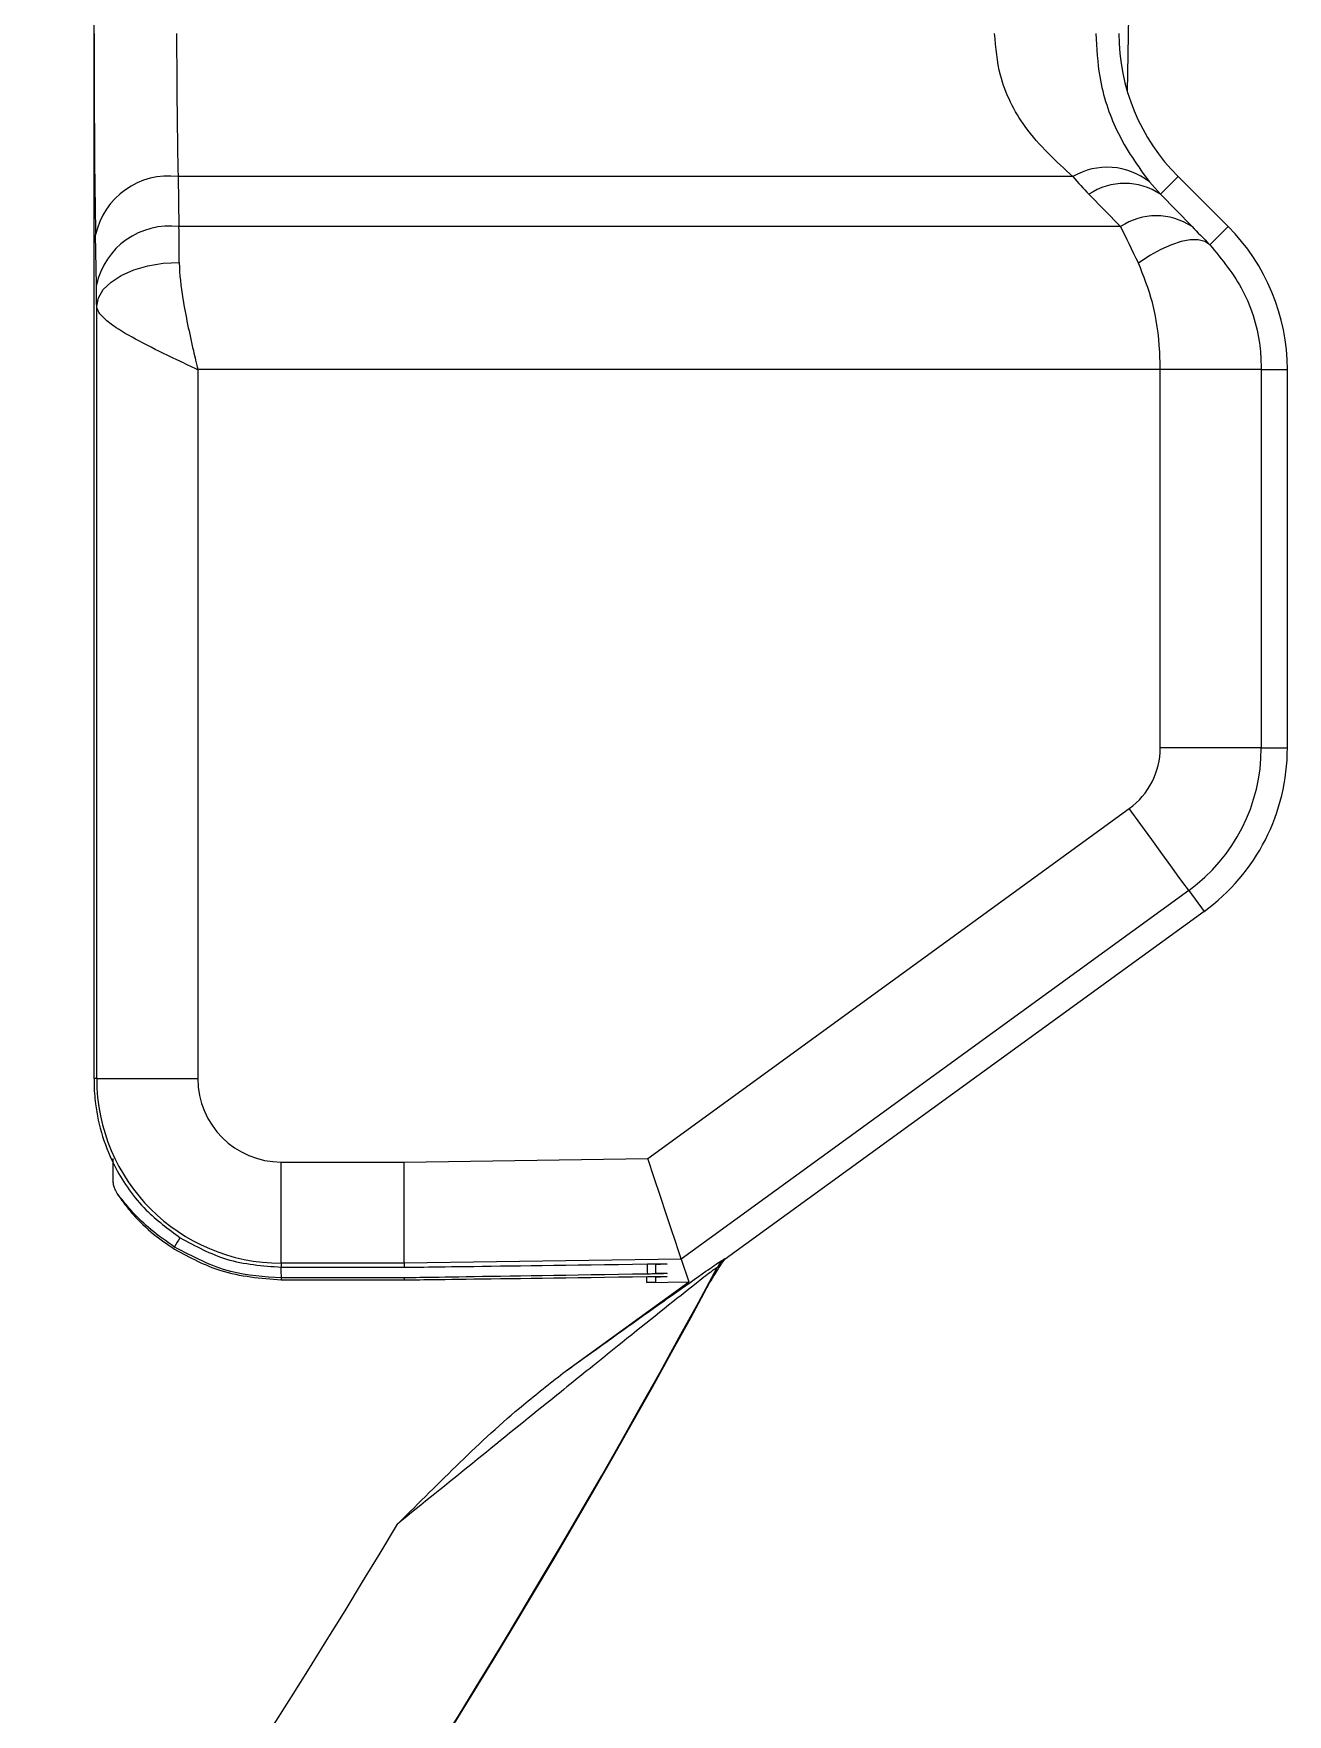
# Model space of a CAD drawing. Extents: x 7 to 135, y 1 to 99.
# Drawn here: x 60.617 to 61.361, y 43.282 to 44.28 of the extents above; entities that cross this region are included whole.
import ezdxf

# ---------------------------------------------------------------- set-up
doc = ezdxf.new("R2010")
doc.units = 0
doc.header["$MEASUREMENT"] = 0
doc.layers.add('OBJECT', color=7, linetype='CONTINUOUS')

msp = doc.modelspace()

# ---------------------------------------------------------------- linework, layer by layer
at = {"layer": 'OBJECT'}
for p, q in [((60.65316, 43.65941), (60.65316, 47.00041)), ((61.26637, 44.24501), (61.27399, 44.6816)), ((60.70303, 44.19477), (60.70355, 44.16506)), ((61.23402, 44.19477), (60.70303, 44.19477)), ((61.27941, 44.19157), (61.28593, 44.18428)), ((61.28593, 44.18428), (61.29642, 44.19477)), ((61.32612, 44.16506), (61.29642, 44.19477)), ((61.26227, 44.16506), (61.24351, 44.18429)), ((61.28593, 44.18428), (61.30469, 44.16505)), ((61.26227, 44.16506), (60.70355, 44.16506)), ((61.3153, 44.15423), (61.32612, 44.16506)), ((60.65456, 44.13041), (60.65404, 44.16012)), ((60.65474, 43.65941), (60.65474, 44.11786)), ((60.71473, 44.08021), (60.71473, 43.65941)), ((61.28581, 44.08021), (60.71473, 44.08021)), ((61.28581, 43.85567), (61.28581, 44.08021)), ((61.3458, 44.08021), (61.28581, 44.08021)), ((61.3458, 44.08021), (61.3458, 43.85567)), ((61.3458, 44.08021), (61.36127, 44.08021)), ((61.36127, 43.85567), (61.36127, 44.08021)), ((61.3458, 43.85567), (61.28581, 43.85567)), ((61.3458, 43.85567), (61.36127, 43.85567)), ((60.98168, 43.61201), (61.26745, 43.81963)), ((61.30271, 43.7711), (61.00157, 43.5523)), ((61.30271, 43.7711), (61.3118, 43.75859)), ((61.3118, 43.75859), (61.02769, 43.55217)), ((60.65474, 43.65941), (60.65316, 43.65941)), ((60.65474, 43.65941), (60.71473, 43.65941)), ((60.66427, 43.61202), (60.66427, 43.59961)), ((60.76427, 43.54988), (60.76427, 43.60987)), ((60.76427, 43.60987), (60.83716, 43.60987)), ((60.83716, 43.60988), (60.98168, 43.61201)), ((60.83716, 43.54988), (60.76427, 43.54988)), ((60.76427, 43.54988), (60.76427, 43.54749)), ((60.76427, 43.54749), (60.83717, 43.54747)), ((61.00157, 43.5523), (60.83716, 43.54988)), ((60.83716, 43.54988), (60.83717, 43.54747)), ((60.98627, 43.54908), (60.98627, 43.54388)), ((61.00157, 43.5523), (61.00606, 43.53882)), ((61.02329, 43.54713), (61.023, 43.54738)), ((61.0274, 43.55242), (61.02769, 43.55217)), ((60.83722, 43.54109), (60.76427, 43.54107)), ((60.76427, 43.54107), (60.76427, 43.53998)), ((60.76427, 43.53998), (60.83723, 43.53996)), ((60.83722, 43.54109), (60.83723, 43.53996)), ((60.93143, 43.4846), (61.00606, 43.53882)), ((60.98127, 43.53846), (60.98127, 43.54191)), ((60.98127, 43.53846), (61.00606, 43.53882)), ((60.98627, 43.53862), (60.98127, 43.53846)), ((60.98627, 43.54157), (60.98627, 43.53862))]:
    msp.add_line(p, q, dxfattribs=at)
at = {"layer": 'OBJECT', "flags": 128}
for points in [[(61.3153, 44.15423), (61.31224, 44.15618), (61.30833, 44.15718), (61.30367, 44.15721), (61.29834, 44.15626), (61.29247, 44.15435), (61.28618, 44.15154), (61.2796, 44.14787), (61.27288, 44.14342)], [(60.65474, 44.11786), (60.6558, 44.12289), (60.65867, 44.12772), (60.66324, 44.13218), (60.66934, 44.1361), (60.67673, 44.13934), (60.68514, 44.14176), (60.69426, 44.14329), (60.70373, 44.14385)], [(61.30271, 43.7711), (61.30193, 43.77217), (61.29985, 43.77503), (61.29656, 43.77957), (61.29217, 43.78561), (61.28685, 43.79293), (61.28081, 43.80125), (61.27426, 43.81027), (61.26745, 43.81963)], [(61.00157, 43.5523), (61.00113, 43.55363), (60.99996, 43.55714), (60.9981, 43.56272), (60.99562, 43.57015), (60.99262, 43.57916), (60.98921, 43.5894), (60.98552, 43.60049), (60.98168, 43.61201)]]:
    msp.add_lwpolyline(points, dxfattribs=at)
at = {"layer": 'OBJECT'}
for centre, radius, start, end in [((61.38127, 44.27962), 0.12, 180, 225), ((60.69745, 44.1507), 0.04442, 82.77581, 167.7612), ((61.25439, 44.1601), 0.0402, 51.5125, 120.43276), ((61.26472, 44.15266), 0.03808, 56.14002, 123.84255), ((61.28348, 44.13343), 0.03808, 56.13997, 123.84255), ((60.69797, 44.121), 0.04442, 82.77506, 167.76192), ((61.24127, 44.08021), 0.12, 0, 45), ((61.24127, 43.85567), 0.04454, 306, 0), ((61.24127, 43.85567), 0.10453, 306, 0), ((61.24127, 43.85567), 0.12, 306, 0), ((60.76427, 43.65941), 0.10953, 180, 270), ((60.76427, 43.65941), 0.04954, 180, 270), ((60.77008, 43.52196), 0.07872, 146.88411, 151.54558), ((56.60627, 45.91991), 5.01362, 297.44065, 331.75672), ((60.83004, 43.54641), 0.06599, 179.18658, 184.64429), ((61.32841, 43.55203), 0.34704, 180.4494, 181.42598), ((61.03622, 43.54028), 0.015, 126.00071, 151.75265), ((56.60627, 45.91991), 5.014, 297.44185, 331.63934), ((56.60627, 45.91991), 4.92364, 299.44336, 329.14902)]:
    msp.add_arc(centre, radius, start, end, dxfattribs=at)
for centre, major_axis, ratio, start_param, end_param in [((60.65613, 44.27962), (0, 0.169), 0.017455, 1.570796, 2.356194), ((60.70512, 44.27962), (0, 0.12), 0.024583, 1.570796, 2.356194), ((61.38127, 44.31868), (0, 0.19247), 0.999848, 2.270307, 2.343774), ((60.70268, 44.08021), (0, 0.12), 0.010328, 5.271411, 5.497787), ((61.30574, 44.08021), (-0.06001, 0.12), 0.009874, 0.780461, 1.011031), ((61.34816, 44.12263), (0.06001, -0.06), 0.012341, 3.914647, 4.145217), ((60.65368, 44.08021), (0, 0.071), 0.017455, 5.271411, 5.497787), ((61.85388, 43.56215), (1.01671, 0.01469), 0.000257, 3.141591, 3.680904), ((61.85392, 43.5564), (1.0167, 0.01531), 0.000257, 2.602363, 3.141591), ((61.85394, 43.55465), (1.01671, 0.01469), 0.000257, 3.141591, 3.680798)]:
    msp.add_ellipse(centre, major_axis=major_axis, ratio=ratio, start_param=start_param, end_param=end_param, dxfattribs=at)
for points, knots in [([(61.23402, 44.19477), (61.22403, 44.20383), (61.20639, 44.21984), (61.19008, 44.25106), (61.18829, 44.27128), (61.18756, 44.27962)], [0, 0, 0, 0, 0.4345409, 0.7667183, 1, 1, 1, 1]), ([(61.24755, 44.27962), (61.24805, 44.27098), (61.24928, 44.24999), (61.26056, 44.21744), (61.27257, 44.20096), (61.27941, 44.19157)], [0, 0, 0, 0, 0.231235, 0.561816, 1, 1, 1, 1]), ([(61.3153, 44.15423), (61.32247, 44.14551), (61.33717, 44.12763), (61.34505, 44.10037), (61.34565, 44.08432), (61.3458, 44.08021)], [0, 0, 0, 0, 0.414902, 0.850088, 1, 1, 1, 1]), ([(60.70373, 44.14385), (60.70373, 44.14374), (60.70378, 44.13688), (60.70581, 44.11991), (60.71015, 44.09999), (60.71324, 44.08661), (60.71403, 44.08319), (60.71443, 44.08149), (60.71458, 44.08085), (60.71465, 44.08052), (60.71469, 44.08035), (60.71473, 44.08021)], [0, 0, 0, 0, 0.005743, 0.356856, 0.829925, 0.915275, 0.964577, 0.985128, 0.992054, 0.993588, 1, 1, 1, 1]), ([(61.28581, 44.08021), (61.28575, 44.08371), (61.28549, 44.09727), (61.28239, 44.11984), (61.27594, 44.13583), (61.27288, 44.14342)], [0, 0, 0, 0, 0.154646, 0.598419, 1, 1, 1, 1]), ([(60.71473, 44.08021), (60.71462, 44.08026), (60.71224, 44.08136), (60.70805, 44.08331), (60.69695, 44.08853), (60.68161, 44.09595), (60.66719, 44.10415), (60.65761, 44.11147), (60.6549, 44.11559), (60.65474, 44.1178), (60.65474, 44.11786)], [0, 0, 0, 0, 0.003609, 0.078396, 0.138168, 0.374467, 0.610986, 0.765275, 0.993069, 1, 1, 1, 1]), ([(60.65316, 43.65941), (60.65316, 43.65929), (60.65315, 43.65837), (60.65317, 43.65338), (60.6544, 43.63548), (60.66254, 43.60929), (60.68135, 43.58197), (60.69724, 43.57017), (60.70433, 43.56491)], [0, 0, 0, 0, 0.003431, 0.026391, 0.142295, 0.515112, 0.783764, 1, 1, 1, 1]), ([(60.83716, 43.54988), (60.83716, 43.5509), (60.83716, 43.55293), (60.83716, 43.56685), (60.83716, 43.58655), (60.83716, 43.60209), (60.83716, 43.60987)], [0, 0, 0, 0, 0.250006, 0.500012, 0.749999, 1, 1, 1, 1]), ([(60.66429, 43.59961), (60.66428, 43.59956), (60.66417, 43.59853), (60.66453, 43.59671), (60.66514, 43.59449), (60.6658, 43.59303), (60.66626, 43.59216), (60.66675, 43.59134), (60.6675, 43.5901), (60.66882, 43.58835), (60.66971, 43.58717)], [0, 0, 0, 0, 0.0086318, 0.1634875, 0.2884086, 0.3758344, 0.4357968, 0.5085887, 0.6675043, 1, 1, 1, 1]), ([(60.70087, 43.55946), (60.69607, 43.5628), (60.68679, 43.56925), (60.67681, 43.57918), (60.67068, 43.5864), (60.6677, 43.59027), (60.66677, 43.59141), (60.66734, 43.59036), (60.66885, 43.58824), (60.66965, 43.58712)], [0, 0, 0, 0, 0.24164, 0.467475, 0.629986, 0.736283, 0.820598, 0.90496, 1, 1, 1, 1]), ([(60.66965, 43.58712), (60.66978, 43.58694), (60.6712, 43.5849), (60.67722, 43.57752), (60.68734, 43.56749), (60.69667, 43.5611), (60.70095, 43.55817)], [0, 0, 0, 0, 0.026286, 0.299106, 0.678471, 1, 1, 1, 1]), ([(60.70433, 43.56491), (60.71331, 43.56005), (60.73201, 43.54993), (60.75324, 43.54832), (60.76427, 43.54749)], [0, 0, 0, 0, 0.480225, 1, 1, 1, 1]), ([(60.76427, 43.54107), (60.7541, 43.54173), (60.73168, 43.5432), (60.71176, 43.55372), (60.70087, 43.55946)], [0, 0, 0, 0, 0.453626, 1, 1, 1, 1]), ([(60.70095, 43.55817), (60.70992, 43.55334), (60.72965, 43.5427), (60.75205, 43.54094), (60.76427, 43.53998)], [0, 0, 0, 0, 0.454596, 1, 1, 1, 1]), ([(61.023, 43.54738), (61.02246, 43.54705), (61.02122, 43.54629), (61.01108, 43.53842), (60.98764, 43.5198), (60.95574, 43.49414), (60.90201, 43.45076), (60.86291, 43.41908), (60.83323, 43.39504)], [0, 0, 0, 0, 0.052007, 0.118087, 0.227957, 0.453201, 0.585037, 1, 1, 1, 1]), ([(60.93143, 43.4846), (60.93701, 43.48862), (60.95954, 43.50483), (60.98991, 43.52655), (61.01486, 43.54414), (61.02553, 43.55145), (61.02682, 43.55212), (61.0274, 43.55242)], [0, 0, 0, 0, 0.136765, 0.552551, 0.76229, 0.893565, 1, 1, 1, 1]), ([(60.98148, 43.54942), (60.98286, 43.54943), (60.98562, 43.54947), (60.98922, 43.54948), (60.99188, 43.54946), (60.99332, 43.54942), (60.99336, 43.54934), (60.992, 43.54925), (60.98955, 43.54916), (60.98731, 43.5491), (60.98627, 43.54908)], [0, 0, 0, 0, 0.127202, 0.254407, 0.381572, 0.50863, 0.635615, 0.762569, 0.88954, 1, 1, 1, 1]), ([(60.98627, 43.54388), (60.98746, 43.54388), (60.98984, 43.54389), (60.99226, 43.54387), (60.99344, 43.54381), (60.99321, 43.54374), (60.9916, 43.54365), (60.98879, 43.54355), (60.98526, 43.54346), (60.98268, 43.54342), (60.98148, 43.5434)], [0, 0, 0, 0, 0.1270582, 0.2542011, 0.3812144, 0.5082267, 0.6351829, 0.7621222, 0.8892146, 1, 1, 1, 1]), ([(61.02658, 43.55103), (61.02622, 43.55059), (61.02523, 43.54936), (61.02314, 43.54619), (61.02065, 43.54207), (61.01949, 43.54003), (61.01893, 43.53901), (61.01861, 43.53842), (61.01846, 43.53816)], [0, 0, 0, 0, 0.289286, 0.804393, 0.934354, 0.968416, 0.985952, 1, 1, 1, 1]), ([(61.02769, 43.55217), (61.02641, 43.55105), (61.02469, 43.54957), (61.02357, 43.54762), (61.02329, 43.54713)], [0, 0, 0, 0, 0.749732, 1, 1, 1, 1]), ([(60.98148, 43.54191), (60.98286, 43.54193), (60.98562, 43.54196), (60.98922, 43.54197), (60.99189, 43.54196), (60.99332, 43.54191), (60.99336, 43.54184), (60.992, 43.54175), (60.98955, 43.54165), (60.98731, 43.5416), (60.98627, 43.54157)], [0, 0, 0, 0, 0.127184, 0.254385, 0.38153, 0.508569, 0.635606, 0.76254, 0.889502, 1, 1, 1, 1]), ([(60.83323, 43.39504), (60.83347, 43.39528), (60.85794, 43.41935), (60.88887, 43.45133), (60.92354, 43.47844), (60.93143, 43.4846)], [0, 0, 0, 0, 0.0076924, 0.7741937, 1, 1, 1, 1])]:
    msp.add_open_spline(points, degree=3, knots=knots, dxfattribs=at)

doc.saveas('drawing.dxf')
